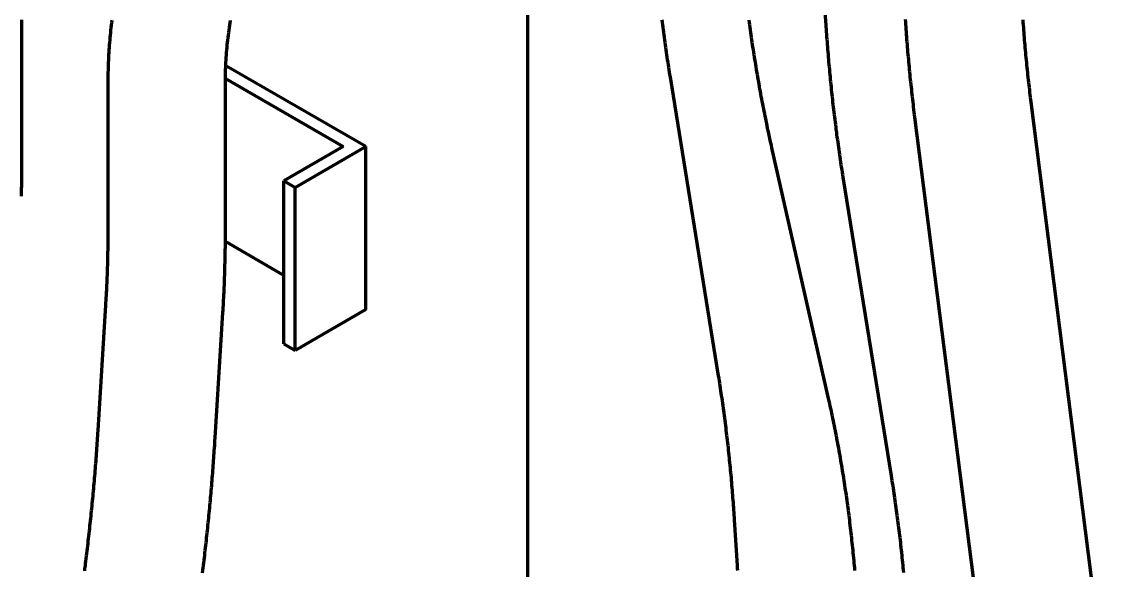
# Model space of a CAD drawing. Header units: millimetres. Extents: x 0 to 2382, y 0 to 420.
# Drawn here: x 331.78 to 353.42, y 96.25 to 107.25 of the extents above; entities that cross this region are included whole.
import ezdxf

# ---------------------------------------------------------------- set-up
doc = ezdxf.new("R2010")
doc.units = ezdxf.units.MM
doc.layers.add('01-VISIBLE', color=7, linetype='CONTINUOUS', lineweight=70)

msp = doc.modelspace()

# ---------------------------------------------------------------- linework, layer by layer
at = {"layer": '01-VISIBLE'}
for p, q in [((341.92, 72.668), (341.92, 111.598)), ((347.737, 109.692), (347.892, 107.248)), ((331.78, 104.104), (331.78, 107.031)), ((338.676, 104.745), (335.87, 106.365)), ((335.863, 106.108), (338.223, 104.745)), ((344.773, 106.136), (345.74, 100.151)), ((333.513, 103.032), (333.513, 106.031)), ((335.863, 103.032), (335.863, 106.031)), ((352.005, 105.633), (353.418, 94.496)), ((349.674, 105.337), (351.087, 94.2)), ((338.223, 104.745), (337.035, 104.059)), ((337.262, 103.928), (338.676, 104.745)), ((338.676, 101.479), (338.676, 104.745)), ((346.809, 104.721), (347.945, 99.695)), ((348.237, 104.135), (349.205, 98.151)), ((337.035, 104.059), (337.262, 103.928)), ((337.035, 100.793), (337.035, 104.059)), ((337.262, 100.662), (337.262, 103.928)), ((337.035, 102.165), (335.862, 102.842)), ((333.311, 99.055), (333.466, 101.565)), ((335.656, 98.909), (335.812, 101.42)), ((338.676, 101.479), (337.262, 100.662)), ((337.035, 100.793), (337.262, 100.662)), ((346.06, 97.264), (346.118, 96.349))]:
    msp.add_line(p, q, dxfattribs=at)
for points in [[(331.78, 107.031), (331.78, 107.081), (331.781, 107.131), (331.781, 107.181), (331.782, 107.231), (331.784, 107.281)], [(333.513, 106.031), (333.513, 106.081), (333.513, 106.131), (333.514, 106.181), (333.515, 106.231), (333.516, 106.281), (333.517, 106.331), (333.519, 106.381), (333.521, 106.431), (333.523, 106.481), (333.526, 106.531), (333.528, 106.581), (333.531, 106.631), (333.535, 106.68), (333.538, 106.73), (333.542, 106.78), (333.546, 106.83), (333.55, 106.88), (333.554, 106.93), (333.559, 106.979), (333.564, 107.029), (333.569, 107.079), (333.574, 107.129), (333.58, 107.178), (333.586, 107.228), (333.592, 107.278)], [(335.863, 106.031), (335.863, 106.081), (335.863, 106.131), (335.864, 106.181), (335.865, 106.231), (335.867, 106.281), (335.869, 106.331), (335.871, 106.381), (335.874, 106.431), (335.877, 106.481), (335.88, 106.531), (335.883, 106.581), (335.887, 106.63), (335.891, 106.68), (335.896, 106.73), (335.9, 106.78), (335.906, 106.83), (335.911, 106.879), (335.917, 106.929), (335.923, 106.979), (335.929, 107.028), (335.935, 107.078), (335.942, 107.128), (335.949, 107.177), (335.957, 107.227), (335.964, 107.276)], [(344.609, 107.286), (344.615, 107.236), (344.621, 107.186), (344.628, 107.136), (344.634, 107.086), (344.641, 107.036), (344.647, 106.986), (344.654, 106.936), (344.661, 106.885), (344.668, 106.835), (344.675, 106.785), (344.682, 106.735), (344.689, 106.685), (344.696, 106.635), (344.703, 106.585), (344.711, 106.535), (344.718, 106.485), (344.726, 106.435), (344.733, 106.385), (344.741, 106.335), (344.749, 106.285), (344.757, 106.235), (344.764, 106.186), (344.773, 106.136)], [(346.351, 107.281), (346.358, 107.232), (346.365, 107.182), (346.372, 107.132), (346.379, 107.083), (346.386, 107.033), (346.393, 106.984), (346.4, 106.934), (346.407, 106.885), (346.414, 106.835), (346.422, 106.786), (346.429, 106.736), (346.437, 106.687), (346.445, 106.637), (346.452, 106.588), (346.46, 106.539), (346.468, 106.489), (346.476, 106.44), (346.484, 106.39), (346.492, 106.341), (346.5, 106.292), (346.509, 106.242), (346.517, 106.193), (346.526, 106.144), (346.534, 106.094), (346.543, 106.045), (346.551, 105.996), (346.56, 105.947), (346.569, 105.897), (346.578, 105.848), (346.587, 105.799), (346.596, 105.75), (346.606, 105.701), (346.615, 105.651), (346.624, 105.602), (346.634, 105.553), (346.643, 105.504), (346.653, 105.455), (346.663, 105.406), (346.673, 105.357), (346.683, 105.308), (346.693, 105.259), (346.703, 105.21), (346.713, 105.161), (346.723, 105.112), (346.734, 105.063), (346.744, 105.014), (346.755, 104.965), (346.765, 104.916), (346.776, 104.867), (346.787, 104.818), (346.798, 104.77), (346.809, 104.721)], [(347.892, 107.248), (347.895, 107.198), (347.898, 107.148), (347.902, 107.097), (347.905, 107.047), (347.909, 106.996), (347.912, 106.946), (347.916, 106.895), (347.92, 106.845), (347.924, 106.795), (347.927, 106.744), (347.931, 106.694), (347.935, 106.644), (347.94, 106.593), (347.944, 106.543), (347.948, 106.492), (347.952, 106.442), (347.957, 106.392), (347.961, 106.341), (347.966, 106.291), (347.971, 106.241), (347.975, 106.19), (347.98, 106.14), (347.985, 106.09), (347.99, 106.039), (347.995, 105.989), (348, 105.939), (348.005, 105.889), (348.011, 105.838), (348.016, 105.788), (348.021, 105.738), (348.027, 105.688), (348.032, 105.637), (348.038, 105.587), (348.044, 105.537), (348.05, 105.487), (348.056, 105.437), (348.062, 105.386), (348.068, 105.336), (348.074, 105.286), (348.08, 105.236), (348.086, 105.186), (348.093, 105.136), (348.099, 105.085), (348.106, 105.035), (348.112, 104.985), (348.119, 104.935), (348.126, 104.885), (348.133, 104.835), (348.14, 104.785), (348.147, 104.735), (348.154, 104.685), (348.161, 104.635), (348.168, 104.585), (348.175, 104.535), (348.183, 104.485), (348.19, 104.435), (348.198, 104.385), (348.206, 104.335), (348.214, 104.285), (348.221, 104.235), (348.229, 104.185), (348.237, 104.135)], [(349.487, 107.295), (349.49, 107.245), (349.493, 107.194), (349.497, 107.144), (349.5, 107.094), (349.504, 107.043), (349.508, 106.993), (349.511, 106.943), (349.515, 106.892), (349.519, 106.842), (349.523, 106.792), (349.527, 106.742), (349.531, 106.691), (349.535, 106.641), (349.54, 106.591), (349.544, 106.541), (349.549, 106.49), (349.553, 106.44), (349.558, 106.39), (349.563, 106.34), (349.567, 106.29), (349.572, 106.239), (349.577, 106.189), (349.582, 106.139), (349.587, 106.089), (349.592, 106.039), (349.598, 105.989), (349.603, 105.938), (349.609, 105.888), (349.614, 105.838), (349.62, 105.788), (349.625, 105.738), (349.631, 105.688), (349.637, 105.638), (349.643, 105.588), (349.649, 105.538), (349.655, 105.487), (349.661, 105.437), (349.667, 105.387), (349.674, 105.337)], [(351.843, 107.284), (351.846, 107.233), (351.85, 107.183), (351.854, 107.133), (351.857, 107.083), (351.861, 107.033), (351.865, 106.983), (351.869, 106.933), (351.873, 106.883), (351.878, 106.833), (351.882, 106.783), (351.886, 106.732), (351.891, 106.682), (351.895, 106.632), (351.9, 106.582), (351.905, 106.532), (351.91, 106.482), (351.915, 106.432), (351.92, 106.382), (351.925, 106.332), (351.93, 106.282), (351.935, 106.232), (351.94, 106.182), (351.946, 106.132), (351.951, 106.082), (351.957, 106.032), (351.963, 105.982), (351.968, 105.933), (351.974, 105.883), (351.98, 105.833), (351.986, 105.783), (351.992, 105.733), (351.999, 105.683), (352.005, 105.633)], [(331.778, 103.752), (331.778, 103.802), (331.779, 103.852), (331.779, 103.903), (331.78, 103.953), (331.78, 104.003), (331.78, 104.053), (331.78, 104.104)], [(333.466, 101.565), (333.469, 101.616), (333.472, 101.666), (333.475, 101.717), (333.478, 101.767), (333.481, 101.818), (333.483, 101.868), (333.486, 101.919), (333.488, 101.969), (333.49, 102.02), (333.493, 102.07), (333.495, 102.121), (333.497, 102.172), (333.498, 102.222), (333.5, 102.273), (333.502, 102.323), (333.503, 102.374), (333.505, 102.424), (333.506, 102.475), (333.507, 102.526), (333.508, 102.576), (333.509, 102.627), (333.51, 102.677), (333.511, 102.728), (333.511, 102.779), (333.512, 102.829), (333.512, 102.88), (333.512, 102.931), (333.513, 102.981), (333.513, 103.032)], [(335.812, 101.42), (335.815, 101.47), (335.818, 101.52), (335.821, 101.571), (335.824, 101.621), (335.826, 101.671), (335.829, 101.722), (335.831, 101.772), (335.834, 101.822), (335.836, 101.873), (335.838, 101.923), (335.841, 101.973), (335.843, 102.024), (335.845, 102.074), (335.846, 102.125), (335.848, 102.175), (335.85, 102.225), (335.851, 102.276), (335.853, 102.326), (335.854, 102.376), (335.855, 102.427), (335.857, 102.477), (335.858, 102.528), (335.859, 102.578), (335.859, 102.628), (335.86, 102.679), (335.861, 102.729), (335.861, 102.78), (335.862, 102.83), (335.862, 102.881), (335.862, 102.931), (335.863, 102.981), (335.863, 103.032)], [(345.74, 100.151), (345.748, 100.102), (345.756, 100.052), (345.763, 100.003), (345.771, 99.953), (345.779, 99.904), (345.786, 99.854), (345.794, 99.805), (345.801, 99.755), (345.808, 99.706), (345.815, 99.656), (345.822, 99.606), (345.829, 99.557), (345.836, 99.507), (345.843, 99.457), (345.85, 99.408), (345.856, 99.358), (345.863, 99.308), (345.869, 99.259), (345.876, 99.209), (345.882, 99.159), (345.888, 99.11), (345.894, 99.06), (345.9, 99.01), (345.906, 98.96), (345.912, 98.911), (345.918, 98.861), (345.924, 98.811), (345.929, 98.761), (345.935, 98.712), (345.94, 98.662), (345.946, 98.612), (345.951, 98.562), (345.956, 98.512), (345.961, 98.462), (345.966, 98.413), (345.971, 98.363), (345.976, 98.313), (345.981, 98.263), (345.986, 98.213), (345.99, 98.163), (345.995, 98.113), (345.999, 98.063), (346.004, 98.014), (346.008, 97.964), (346.012, 97.914), (346.016, 97.864), (346.02, 97.814), (346.024, 97.764), (346.028, 97.714), (346.032, 97.664), (346.036, 97.614), (346.04, 97.564), (346.043, 97.514), (346.047, 97.464), (346.05, 97.414), (346.054, 97.364), (346.057, 97.314), (346.06, 97.264)], [(347.945, 99.695), (347.956, 99.646), (347.967, 99.597), (347.978, 99.547), (347.989, 99.498), (348, 99.449), (348.01, 99.399), (348.02, 99.35), (348.031, 99.3), (348.041, 99.251), (348.051, 99.202), (348.061, 99.152), (348.071, 99.103), (348.081, 99.053), (348.091, 99.003), (348.1, 98.954), (348.11, 98.904), (348.119, 98.855), (348.128, 98.805), (348.138, 98.755), (348.147, 98.706), (348.156, 98.656), (348.164, 98.606), (348.173, 98.557), (348.182, 98.507), (348.19, 98.457), (348.199, 98.407), (348.207, 98.357), (348.216, 98.308), (348.224, 98.258), (348.232, 98.208), (348.24, 98.158), (348.248, 98.108), (348.255, 98.058), (348.263, 98.008), (348.271, 97.959), (348.278, 97.909), (348.286, 97.859), (348.293, 97.809), (348.3, 97.759), (348.307, 97.709), (348.314, 97.659), (348.321, 97.609), (348.328, 97.559), (348.335, 97.509), (348.341, 97.459), (348.348, 97.408), (348.354, 97.358), (348.36, 97.308), (348.367, 97.258), (348.373, 97.208), (348.379, 97.158), (348.385, 97.108), (348.391, 97.058), (348.396, 97.007), (348.402, 96.957), (348.408, 96.907), (348.413, 96.857), (348.419, 96.807), (348.424, 96.757), (348.429, 96.706), (348.434, 96.656), (348.439, 96.606), (348.444, 96.556), (348.449, 96.505), (348.454, 96.455), (348.459, 96.405), (348.463, 96.354), (348.468, 96.304), (348.472, 96.254)], [(333.042, 96.242), (333.048, 96.292), (333.055, 96.342), (333.061, 96.392), (333.067, 96.442), (333.073, 96.493), (333.08, 96.543), (333.086, 96.593), (333.092, 96.643), (333.098, 96.693), (333.103, 96.743), (333.109, 96.793), (333.115, 96.843), (333.121, 96.893), (333.126, 96.944), (333.132, 96.994), (333.137, 97.044), (333.143, 97.094), (333.148, 97.144), (333.154, 97.194), (333.159, 97.245), (333.164, 97.295), (333.169, 97.345), (333.175, 97.395), (333.18, 97.445), (333.185, 97.496), (333.19, 97.546), (333.195, 97.596), (333.199, 97.646), (333.204, 97.696), (333.209, 97.747), (333.214, 97.797), (333.218, 97.847), (333.223, 97.897), (333.227, 97.948), (333.232, 97.998), (333.236, 98.048), (333.24, 98.099), (333.245, 98.149), (333.249, 98.199), (333.253, 98.249), (333.257, 98.3), (333.261, 98.35), (333.265, 98.4), (333.269, 98.451), (333.273, 98.501), (333.276, 98.551), (333.28, 98.602), (333.284, 98.652), (333.287, 98.702), (333.291, 98.753), (333.294, 98.803), (333.298, 98.853), (333.301, 98.904), (333.304, 98.954), (333.308, 99.004), (333.311, 99.055)], [(335.406, 96.207), (335.412, 96.257), (335.418, 96.307), (335.424, 96.357), (335.43, 96.407), (335.436, 96.457), (335.442, 96.507), (335.448, 96.557), (335.453, 96.607), (335.459, 96.657), (335.464, 96.706), (335.47, 96.756), (335.476, 96.806), (335.481, 96.856), (335.486, 96.906), (335.492, 96.956), (335.497, 97.006), (335.502, 97.056), (335.507, 97.106), (335.512, 97.156), (335.518, 97.206), (335.523, 97.256), (335.527, 97.306), (335.532, 97.356), (335.537, 97.406), (335.542, 97.456), (335.547, 97.506), (335.551, 97.556), (335.556, 97.606), (335.561, 97.657), (335.565, 97.707), (335.57, 97.757), (335.574, 97.807), (335.578, 97.857), (335.583, 97.907), (335.587, 97.957), (335.591, 98.007), (335.595, 98.057), (335.599, 98.107), (335.603, 98.157), (335.607, 98.207), (335.611, 98.258), (335.615, 98.308), (335.619, 98.358), (335.622, 98.408), (335.626, 98.458), (335.63, 98.508), (335.633, 98.558), (335.637, 98.608), (335.64, 98.659), (335.643, 98.709), (335.647, 98.759), (335.65, 98.809), (335.653, 98.859), (335.656, 98.909)], [(349.205, 98.151), (349.213, 98.101), (349.22, 98.052), (349.228, 98.002), (349.236, 97.953), (349.244, 97.903), (349.251, 97.854), (349.258, 97.804), (349.266, 97.755), (349.273, 97.705), (349.28, 97.656), (349.287, 97.606), (349.294, 97.556), (349.301, 97.507), (349.308, 97.457), (349.315, 97.407), (349.321, 97.358), (349.328, 97.308), (349.334, 97.258), (349.341, 97.209), (349.347, 97.159), (349.353, 97.109), (349.359, 97.06), (349.365, 97.01), (349.371, 96.96), (349.377, 96.91), (349.383, 96.861), (349.389, 96.811), (349.394, 96.761), (349.4, 96.711), (349.405, 96.661), (349.411, 96.612), (349.416, 96.562), (349.421, 96.512), (349.426, 96.462), (349.431, 96.412), (349.436, 96.362), (349.441, 96.312), (349.446, 96.263), (349.45, 96.213)], [(346.118, 96.349), (346.121, 96.299), (346.124, 96.249)]]:
    msp.add_lwpolyline(points, dxfattribs=at)

doc.saveas('drawing.dxf')
